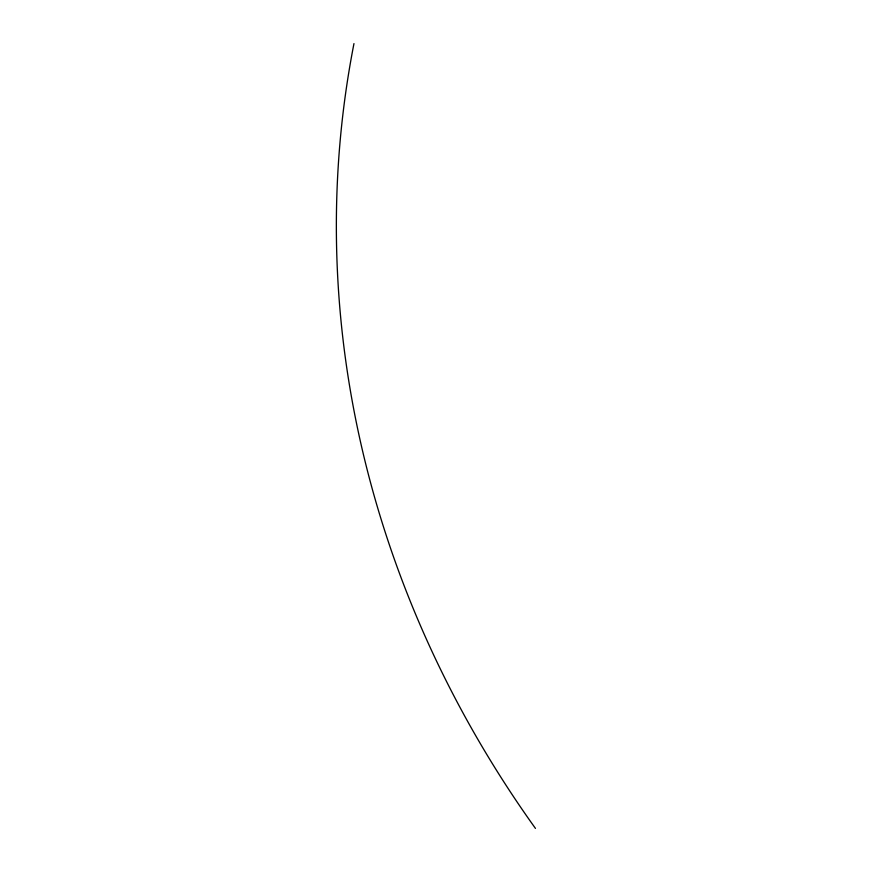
<?xml version="1.0" encoding="UTF-8"?>
<svg xmlns="http://www.w3.org/2000/svg" width="872" height="872" viewBox="0 0 872 872"><rect width="100%" height="100%" fill="white"/><g stroke="black" fill="none" stroke-linecap="round" stroke-linejoin="round"><path stroke-width="1.31" d="M535.452 828.4A1125.196 1024.698 20.5 0 1 353.967 43.6"/></g></svg>
